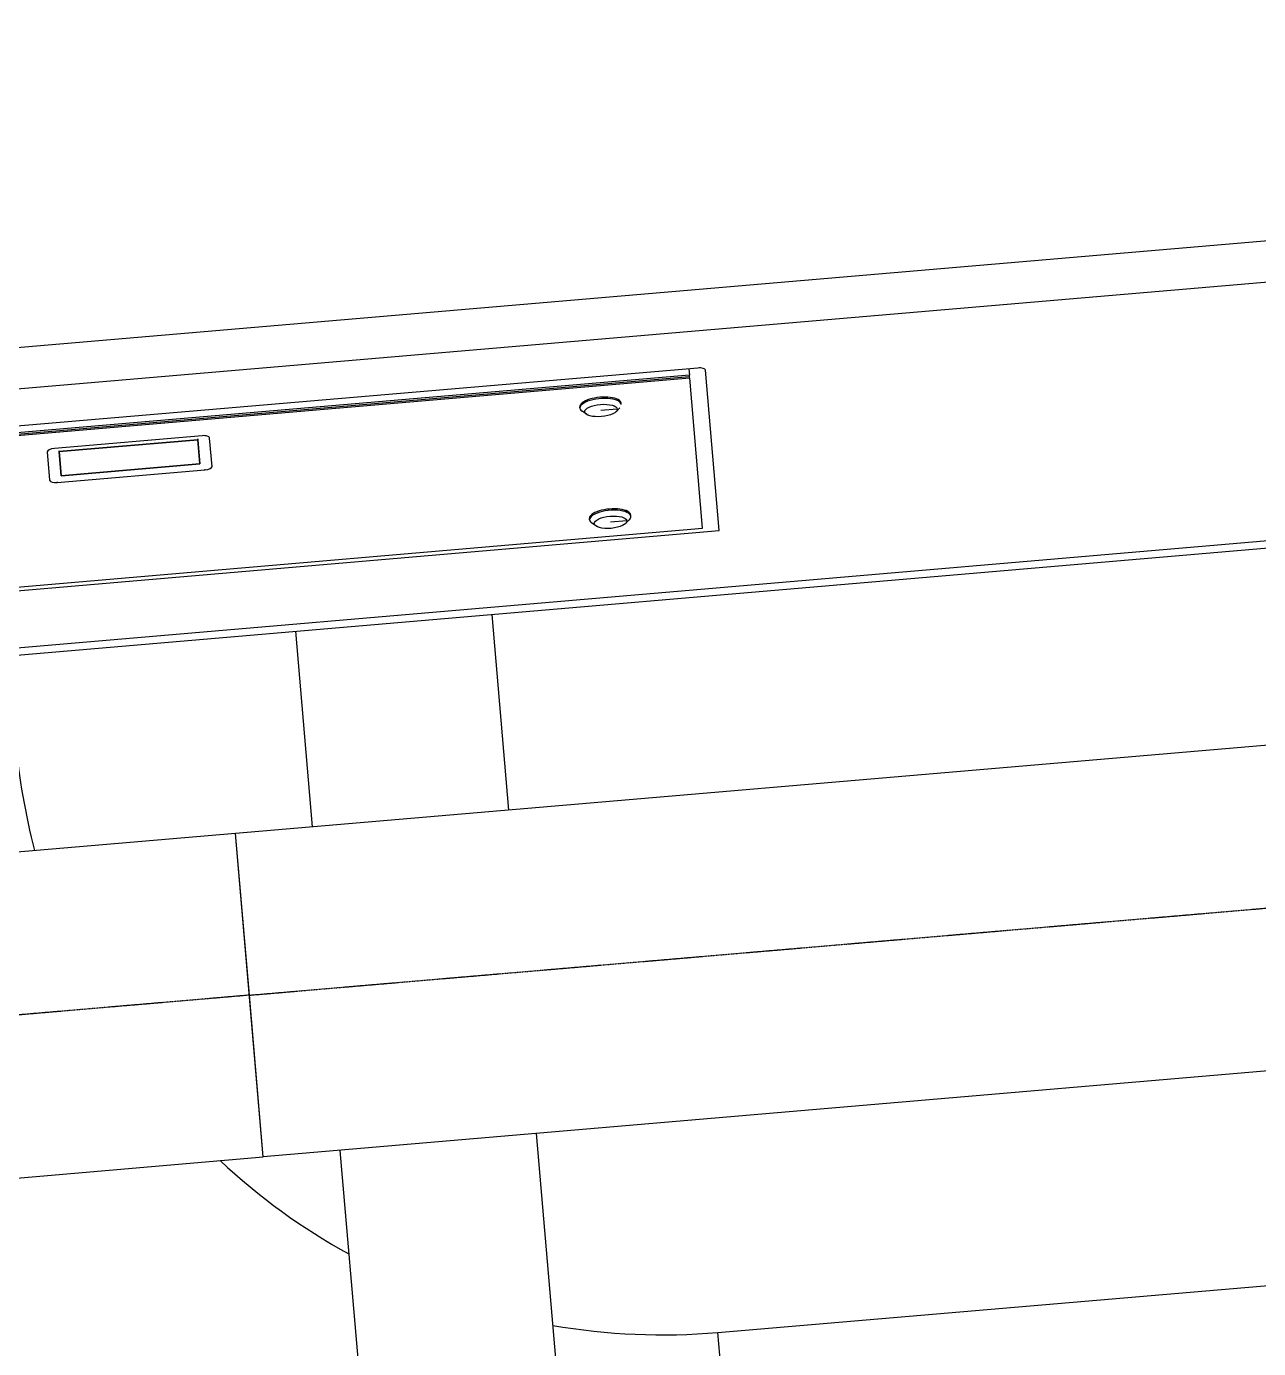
# Model space of a CAD drawing. Header units: millimetres. Extents: x 238021 to 250605, y -32596 to -9848.
# Drawn here: x 241990 to 242821, y -30447 to -29555 of the extents above; entities that cross this region are included whole.
import ezdxf

# ---------------------------------------------------------------- set-up
doc = ezdxf.new("R2010")
doc.units = ezdxf.units.MM
doc.header["$MEASUREMENT"] = 0
doc.linetypes.add('CENTER2', pattern=[1.125, 0.75, -0.125, 0.125, -0.125])
for name, color, linetype in [('Plan-300-CEN-D3-224', 70, 'Continuous'), ('Plan-300-FA-D4-256', 50, 'Continuous'), ('Plan-CENTER', 1, 'CENTER2'), ('Plan-S-BEAM', 12, 'Continuous')]:
    doc.layers.add(name, color=color, linetype=linetype)
doc.layers.add('Plan-UCD756', color=7, linetype='Continuous', true_color=0xe7f0ff)

# ---------------------------------------------------------------- blocks, each defined once
blk = doc.blocks.new('*U563')
at = {"layer": 'Plan-UCD756', "color": 0, "linetype": 'ByBlock', "lineweight": -2}
for p, q in [((245348.41, -29511.3), (241368.97, -29852.01)), ((244272.95, -29575.46), (241366.59, -29824.3)), ((245363.24, -29684.61), (241383.8, -30025.32)), ((241384.21, -30030.04), (245363.65, -29689.33)), ((242442.67, -29785.04), (241660.53, -29852)), ((242437.07, -29789.98), (241666.88, -29855.92)), ((242437.15, -29790.98), (241666.97, -29856.92)), ((242437.15, -29790.98), (241666.97, -29856.92)), ((242437.23, -29791.9), (241667.05, -29857.84)), ((242436.69, -29785.55), (242437.07, -29789.98)), ((242437.15, -29790.98), (242437.07, -29789.98)), ((242437.23, -29791.9), (242437.15, -29790.98)), ((242445.9, -29893.19), (242437.23, -29791.9)), ((242457.08, -29894.76), (242447.81, -29786.48)), ((242363.19, -29812.14), (242363.11, -29811.22)), ((242391.09, -29809.75), (242391.01, -29808.83)), ((242367.49, -29816.23), (242364.56, -29814.15)), ((242388.33, -29812.78), (242377.37, -29813.71)), ((242387.54, -29814.52), (242390.08, -29811.97)), ((242108.16, -29830.72), (242008.52, -29839.25)), ((242105.38, -29833.39), (242011.72, -29841.41)), ((242011.72, -29841.41), (242105.38, -29833.39)), ((242105.38, -29833.39), (242105.33, -29832.86)), ((242105.33, -29832.86), (242105.38, -29833.39)), ((242106.77, -29849.66), (242105.38, -29833.39)), ((242105.38, -29833.39), (242106.77, -29849.66)), ((242114.95, -29851.39), (242113.31, -29832.3)), ((242003.71, -29841.69), (242005.35, -29860.78)), ((242011.67, -29840.88), (242011.72, -29841.41)), ((242011.72, -29841.41), (242011.67, -29840.88)), ((242011.72, -29841.41), (242013.11, -29857.68)), ((242013.11, -29857.68), (242011.72, -29841.41)), ((242010.5, -29862.36), (242110.14, -29853.83)), ((242013.11, -29857.68), (242106.77, -29849.66)), ((242106.77, -29849.66), (242013.11, -29857.68)), ((242110.09, -29853.31), (242110.14, -29853.83)), ((242010.46, -29861.84), (242010.5, -29862.36)), ((242369.64, -29887.53), (242369.56, -29886.61)), ((242373.95, -29891.63), (242371.02, -29889.54)), ((242394.79, -29888.17), (242383.83, -29889.11)), ((242394, -29889.91), (242396.53, -29887.36)), ((242397.54, -29885.14), (242397.46, -29884.22)), ((241664.98, -29962.58), (242457.08, -29894.76)), ((241675.72, -29959.14), (242445.9, -29893.19))]:
    blk.add_line(p, q, dxfattribs=at)
for centre, major_axis, ratio, start_param, end_param in [((242377.14, -29810.95), (13.95, 1.19), 0.374607, 0, 3.557742), ((242377.14, -29810.95), (13.95, 1.19), 0.374607, 0, 3.557742), ((242377.06, -29810.02), (13.95, 1.19), 0.374607, 0, 3.141593), ((242377.14, -29810.95), (13.95, 1.19), 0.374607, 4.042753, 4.042994), ((242377.14, -29810.95), (13.95, 1.19), 0.374607, 4.042753, 4.042994), ((242108.33, -29832.73), (-4.98, -0.43), 0.404209, -3.141593, -1.570796), ((242008.7, -29841.26), (-4.98, -0.43), 0.404209, -1.570796, 0), ((242109.97, -29851.82), (-4.98, -0.43), 0.404209, -4.712389, -3.141593), ((242010.33, -29860.35), (-4.98, -0.43), 0.404209, 0, 1.570796), ((242383.59, -29886.34), (13.95, 1.19), 0.374607, 0, 3.557742), ((242383.59, -29886.34), (13.95, 1.19), 0.374607, 0, 3.557742), ((242383.51, -29885.41), (13.95, 1.19), 0.374607, 0, 3.141593), ((242383.59, -29886.34), (13.95, 1.19), 0.374607, 4.042753, 4.042994), ((242383.59, -29886.34), (13.95, 1.19), 0.374607, 4.042753, 4.042994), ((242383.59, -29886.34), (13.95, 1.19), 0.374607, 5.867036, 6.283185), ((242383.59, -29886.34), (13.95, 1.19), 0.374607, 5.867036, 6.283185)]:
    blk.add_ellipse(centre, major_axis=major_axis, ratio=ratio, start_param=start_param, end_param=end_param, dxfattribs=at)
for centre in [(242377.37, -29813.72), (242377.37, -29813.72), (242383.83, -29889.11), (242383.83, -29889.11)]:
    blk.add_ellipse(centre, major_axis=(10.96, 0.94), ratio=0.374607, dxfattribs=at)
for points, knots in [([(242447.81, -29786.48), (242447.79, -29786.23), (242447.63, -29785.99), (242447.11, -29785.6), (242446.75, -29785.42), (242445.81, -29785.16), (242445.27, -29785.06), (242443.98, -29784.97), (242443.33, -29784.98), (242442.67, -29785.04)], [-0.9729723, -0.9729723, -0.9729723, -0.9729723, -0.679764, -0.679764, -0.4165363, -0.4165363, -0.1996251, -0.1996251, 0, 0, 0, 0]), ([(242383.83, -29889.11), (242383.83, -29889.11), (242383.83, -29889.11), (242383.83, -29889.11), (242383.83, -29889.11), (242383.83, -29889.11), (242383.83, -29889.11), (242383.83, -29889.11), (242383.83, -29889.11), (242383.83, -29889.11)], [0, 0, 0, 0, 0.00000847677, 0.00001729137, 0.00002577701, 0.00003426265, 0.00004296321, 0.00004778942, 0.00005196904, 0.00005196904, 0.00005196904, 0.00005196904])]:
    blk.add_open_spline(points, degree=3, knots=knots, dxfattribs=at)
blk = doc.blocks.new('*U572')
at = {"layer": 'Plan-S-BEAM', "color": 0, "linetype": 'ByBlock', "lineweight": -2}
for p, q in [((242303.68, -29951.32), (242314.99, -30083.29)), ((242171.16, -29962.66), (242182.47, -30094.63)), ((242333.69, -30301.56), (242383.69, -30885.12)), ((242201.18, -30312.91), (242251.18, -30896.47))]:
    blk.add_line(p, q, dxfattribs=at)
blk = doc.blocks.new('*U610')
at = {"layer": 'Plan-300-FA-D4-256', "color": 0, "linetype": 'ByBlock', "lineweight": -2}
for p, q in [((242130.75, -30099.06), (241827.06, -30125.06)), ((242149.44, -30317.34), (242130.75, -30099.06)), ((241845.75, -30343.34), (242149.44, -30317.34))]:
    blk.add_line(p, q, dxfattribs=at)
at = {"layer": 'Plan-300-FA-D4-256', "color": 0, "linetype": 'ByBlock', "lineweight": -2, "extrusion": (7.20174e-33, 1.80044e-33, -1)}
blk.add_arc((-241836.4, -30234.2), 109.54, 265.10636, 85.10636, dxfattribs=at)
at = {"layer": 'Plan-CENTER'}
blk.add_line((242140.09, -30208.2), (241836.4, -30234.2), dxfattribs=at)
blk = doc.blocks.new('*U611')
at = {"layer": 'Plan-300-FA-D4-256', "color": 0, "linetype": 'ByBlock', "lineweight": -2}
for p, q in [((244481.64, -29897.78), (242130.75, -30099.06)), ((242140.09, -30208.2), (242130.75, -30099.06)), ((244500.33, -30116.06), (242149.44, -30317.34)), ((242149.44, -30317.34), (242140.09, -30208.2))]:
    blk.add_line(p, q, dxfattribs=at)
at = {"layer": 'Plan-CENTER'}
blk.add_line((242140.09, -30208.2), (244490.99, -30006.92), dxfattribs=at)
blk = doc.blocks.new('*U633')
at = {"layer": 'Plan-300-CEN-D3-224', "color": 0, "linetype": 'ByBlock', "lineweight": -2}
for p, q in [((242456.27, -30435.76), (243473.37, -30348.68)), ((242470.09, -30597.09), (242456.27, -30435.76))]:
    blk.add_line(p, q, dxfattribs=at)
blk = doc.blocks.new('*U579')
at = {"layer": 'Plan-300-CEN-D3-224', "color": 0, "linetype": 'ByBlock', "lineweight": -2}
for p, q in [((241982.42, -30036.65), (241977.51, -29979.24)), ((241659.75, -30064.28), (241654.84, -30006.87)), ((241982.42, -30036.65), (241930.29, -30041.12)), ((241711.99, -30059.81), (241659.75, -30064.28))]:
    blk.add_line(p, q, dxfattribs=at)
blk = doc.blocks.new('*U593')
at = {"layer": 'Plan-300-CEN-D3-224', "color": 0, "linetype": 'ByBlock', "lineweight": -2}
for p, q in [((241982.42, -30036.65), (241930.29, -30041.12)), ((241711.99, -30059.81), (241659.75, -30064.28)), ((242483.9, -30758.43), (242456.27, -30435.76))]:
    blk.add_line(p, q, dxfattribs=at)
for radius, start, end in [(438.07, 184.89364, 194.72958), (438.07, 227.03122, 241.09632), (438.08, 260.25946, 274.89364)]:
    blk.add_arc((242418.9, -29999.28), radius, start, end, dxfattribs=at)
at = {"layer": 'Plan-300-CEN-D3-224', "color": 0, "linetype": 'ByBlock', "lineweight": -2, "extrusion": (0, 0, -1)}
for start, end in [(346.6685, 355.10636), (283.75675, 329.37818), (265.10636, 273.45707)]:
    blk.add_arc((-242418.9, -29999.28), 761.93, start, end, dxfattribs=at)
at = {"layer": 'Plan-CENTER'}
for p, q in [((241851.32, -30403.55), (241872.27, -30648.28)), ((242470.09, -30597.09), (242359.82, -30606.53)), ((242227.31, -30617.88), (241872.27, -30648.28))]:
    blk.add_line(p, q, dxfattribs=at)
blk = doc.blocks.new('*U705')
at = {"layer": 'Plan-300-CEN-D3-224'}
for name in ['*U579', '*U593']:
    blk.add_blockref(name, (0, 0), dxfattribs=at)

msp = doc.modelspace()

# ---------------------------------------------------------------- block references
at = {"layer": 'Plan-300-CEN-D3-224'}
for name in ['*U705', '*U633']:
    msp.add_blockref(name, (0, 0), dxfattribs=at)
at = {"layer": 'Plan-300-FA-D4-256'}
for name in ['*U611', '*U610']:
    msp.add_blockref(name, (0, 0), dxfattribs=at)
at = {"layer": 'Plan-S-BEAM'}
msp.add_blockref('*U572', (0, 0), dxfattribs=at)
at = {"layer": 'Plan-UCD756'}
msp.add_blockref('*U563', (0, 0), dxfattribs=at)

doc.saveas('drawing.dxf')
